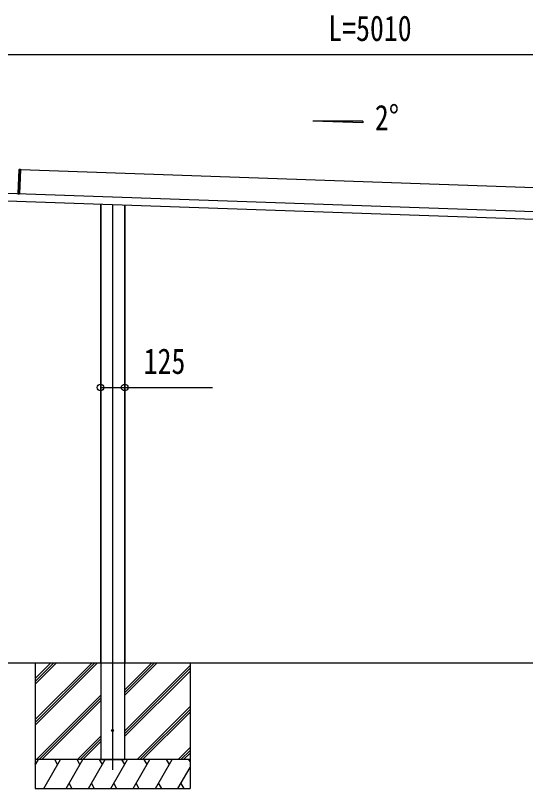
# Model space of a CAD drawing. Units: millimetres, scale not verified. Extents: x -16835 to 16820, y -11895 to 11880.
# Drawn here: x -1368 to 1267, y -5760 to -1765 of the extents above; entities that cross this region are included whole.
import ezdxf
from ezdxf.enums import TextEntityAlignment as Align

# ---------------------------------------------------------------- set-up
doc = ezdxf.new("R2010")
doc.units = ezdxf.units.MM
doc.header["$LTSCALE"] = 60
for name, color, linetype in [('0-3_YKK_12', 2, 'Continuous'), ('0-4_YKK_A1', 4, 'Continuous'), ('0-5_YKK_D', 6, 'Continuous')]:
    doc.layers.add(name, color=color, linetype=linetype)
doc.styles.add('ＭＳ ゴシック', font='')
doc.styles.get('ＭＳ ゴシック').set_extended_font_data('MS Gothic')

msp = doc.modelspace()

# ---------------------------------------------------------------- linework, layer by layer
at = {"layer": '0-3_YKK_12'}
msp.add_line((-866.42, -2741.2), (-866.42, -5662.5), dxfattribs=at)
at = {"layer": '0-4_YKK_A1'}
for p, q in [((425.57, -2310.89), (167.57, -2310.89)), ((425.57, -2319.9), (167.57, -2310.89)), ((425.57, -2310.89), (425.57, -2319.9)), ((-1353.8, -2686.76), (-1349.4, -2560.67)), ((-1348.93, -2560.69), (-1353.33, -2686.78)), ((-1353.3, -2686.78), (-1348.9, -2560.69)), ((-1348.93, -2560.69), (-1349.4, -2560.67)), ((-1348.9, -2560.69), (-1348.93, -2560.69)), ((-1348.43, -2560.71), (-1348.9, -2560.69)), ((-1342.89, -2560.56), (-1348.43, -2560.71)), ((-1342.89, -2560.56), (-1347.27, -2685.99)), ((2632.58, -2701.89), (-1342.97, -2563.06)), ((3081.66, -2841.95), (-1913, -2667.53)), ((3080.26, -2881.93), (-1914.39, -2707.51)), ((-1353.33, -2686.78), (-1353.8, -2686.76)), ((-1352.86, -2686.99), (-1351.31, -2687.05)), ((-1351.3, -2686.85), (-1351.31, -2687.05)), ((-1351.31, -2687.05), (-1351.31, -2687.2)), ((-1350.78, -2686.36), (-1347.78, -2686.47)), ((-1350.31, -2687.24), (-1350.28, -2686.38)), ((-927.72, -2741.96), (-927.72, -5110)), ((-927.32, -2741.98), (-927.32, -5610)), ((-805.52, -2746.23), (-805.52, -5610)), ((-803.92, -2746.29), (-803.92, -5110)), ((-1903.9, -5110), (3594.5, -5110)), ((-1266.42, -5110), (-1266.42, -5760)), ((-1266.42, -5403.98), (-972.44, -5110)), ((-1266.42, -5418.12), (-958.29, -5110)), ((-1266.42, -5432.26), (-944.15, -5110)), ((-1266.42, -5191.84), (-1184.57, -5110)), ((-1266.42, -5205.99), (-1170.43, -5110)), ((-1266.42, -5220.13), (-1156.29, -5110)), ((-928.62, -5110), (-928.02, -5110)), ((-805.52, -5110), (-805.42, -5110)), ((-805.52, -5279.73), (-635.78, -5110)), ((-805.52, -5265.59), (-649.93, -5110)), ((-805.52, -5251.45), (-664.07, -5110)), ((-805.42, -5110), (-805.12, -5110)), ((-804.22, -5110), (-803.92, -5110)), ((-466.42, -5110), (-466.42, -5760)), ((-805.52, -5463.58), (-466.42, -5124.48)), ((-805.52, -5477.72), (-466.42, -5138.62)), ((-805.52, -5491.86), (-466.42, -5152.76)), ((-1260.31, -5610), (-927.32, -5277.01)), ((-1246.17, -5610), (-927.32, -5291.15)), ((-1232.02, -5610), (-927.32, -5305.3)), ((-739.81, -5610), (-466.42, -5336.61)), ((-725.67, -5610), (-466.42, -5350.75)), ((-711.52, -5610), (-466.42, -5364.89)), ((-1048.18, -5610), (-927.32, -5489.14)), ((-1034.03, -5610), (-927.32, -5503.28)), ((-1019.89, -5610), (-927.32, -5517.43)), ((-527.68, -5610), (-466.42, -5548.74)), ((-513.53, -5610), (-466.42, -5562.88)), ((-499.39, -5610), (-466.42, -5577.03)), ((-466.42, -5610), (-1266.42, -5610)), ((-1266.42, -5638.94), (-1249.71, -5610)), ((-1264.71, -5635.98), (-1266.42, -5633.02)), ((-1221.87, -5760), (-1135.27, -5610)), ((-1150.27, -5635.98), (-1165.27, -5610)), ((-1106.4, -5760), (-1019.8, -5610)), ((-1034.8, -5635.98), (-1049.8, -5610)), ((-990.93, -5760), (-904.33, -5610)), ((-919.33, -5635.98), (-934.33, -5610)), ((-927.32, -5610), (-805.52, -5610)), ((-875.46, -5760), (-788.86, -5610)), ((-803.86, -5635.98), (-818.86, -5610)), ((-759.99, -5760), (-673.39, -5610)), ((-688.39, -5635.98), (-703.39, -5610)), ((-644.52, -5760), (-557.92, -5610)), ((-572.92, -5635.98), (-587.92, -5610)), ((-466.42, -5620.45), (-472.45, -5610)), ((-529.05, -5760), (-466.42, -5651.52)), ((-1091.4, -5734.02), (-1076.4, -5760)), ((-975.93, -5734.02), (-960.93, -5760)), ((-860.46, -5734.02), (-845.46, -5760)), ((-744.99, -5734.02), (-729.99, -5760)), ((-629.52, -5734.02), (-614.52, -5760)), ((-514.05, -5734.02), (-499.05, -5760)), ((-1266.42, -5760), (-466.42, -5760))]:
    msp.add_line(p, q, dxfattribs=at)
for points in [[(-1348.43, -2560.71), (-1352.83, -2686.79), (-1353.3, -2686.78)], [(-1348.91, -2560.19), (-1343.37, -2560.05), (-1343.37, -2560.08)], [(-1348.41, -2560.21), (-1342.87, -2560.06), (-1342.89, -2560.56)], [(-928.92, -2741.92), (-928.92, -5110), (-928.62, -5110)], [(-805.12, -2746.24), (-805.12, -5110), (-804.82, -5110), (-804.22, -5110)], [(-928.02, -5110), (-927.72, -5110), (-927.42, -5110), (-927.32, -5110)]]:
    msp.add_lwpolyline(points, dxfattribs=at)
msp.add_circle((-866.42, -5460), 5, dxfattribs=at)
for centre, radius, start, end in [((-1348.9, -2560.69), 0.5, 91.5, 178), ((-1346.87, -2560.51), 2.07, 171.06854, 184.93146), ((-1348.4, -2560.71), 0.5, 91.5, 178), ((-1346.37, -2560.53), 2.07, 171.06854, 184.93146), ((-1354.3, -2686.74), 0.5, 312.39429, 358), ((-1353.32, -2688.11), 1.14, 91.7804, 118.73315), ((-1353.8, -2686.76), 0.5, 312.39429, 358), ((-1352.82, -2688.13), 1.14, 91.7804, 118.73315), ((-1354.33, -2686.74), 1, 346.46304, 358), ((-1353.83, -2686.76), 1, 346.46304, 358), ((-1357.11, -2686.85), 4.26, 355.95127, 358.06825), ((-1350.8, -2686.86), 0.5, 88, 178), ((-1347.77, -2685.97), 0.5, 268, 358)]:
    msp.add_arc(centre, radius, start, end, dxfattribs=at)
at = {"layer": '0-5_YKK_D'}
msp.add_line((-1721.37, -1966.51), (2888.64, -1966.51), dxfattribs=at)
msp.add_lwpolyline([(-928.92, -3686.99), (-803.92, -3686.99), (-349.52, -3686.99)], dxfattribs=at)
for centre in [(-928.92, -3686.99), (-803.92, -3686.99)]:
    msp.add_circle(centre, 17, dxfattribs=at)

# ---------------------------------------------------------------- texts
at = {"layer": '0-4_YKK_A1', "style": 'ＭＳ ゴシック', "width": 0.8}
msp.add_text('2°', height=132, dxfattribs=at).set_placement((488.61, -2398.22), align=Align.BOTTOM_LEFT)
at = {"layer": '0-5_YKK_D', "style": 'ＭＳ ゴシック', "width": 0.8}
for s, p in [('L=5010', (247.63, -1936.51)), ('125', (-705.92, -3656.99))]:
    msp.add_text(s, height=132, dxfattribs=at).set_placement(p, align=Align.BOTTOM_LEFT)

doc.saveas('drawing.dxf')
